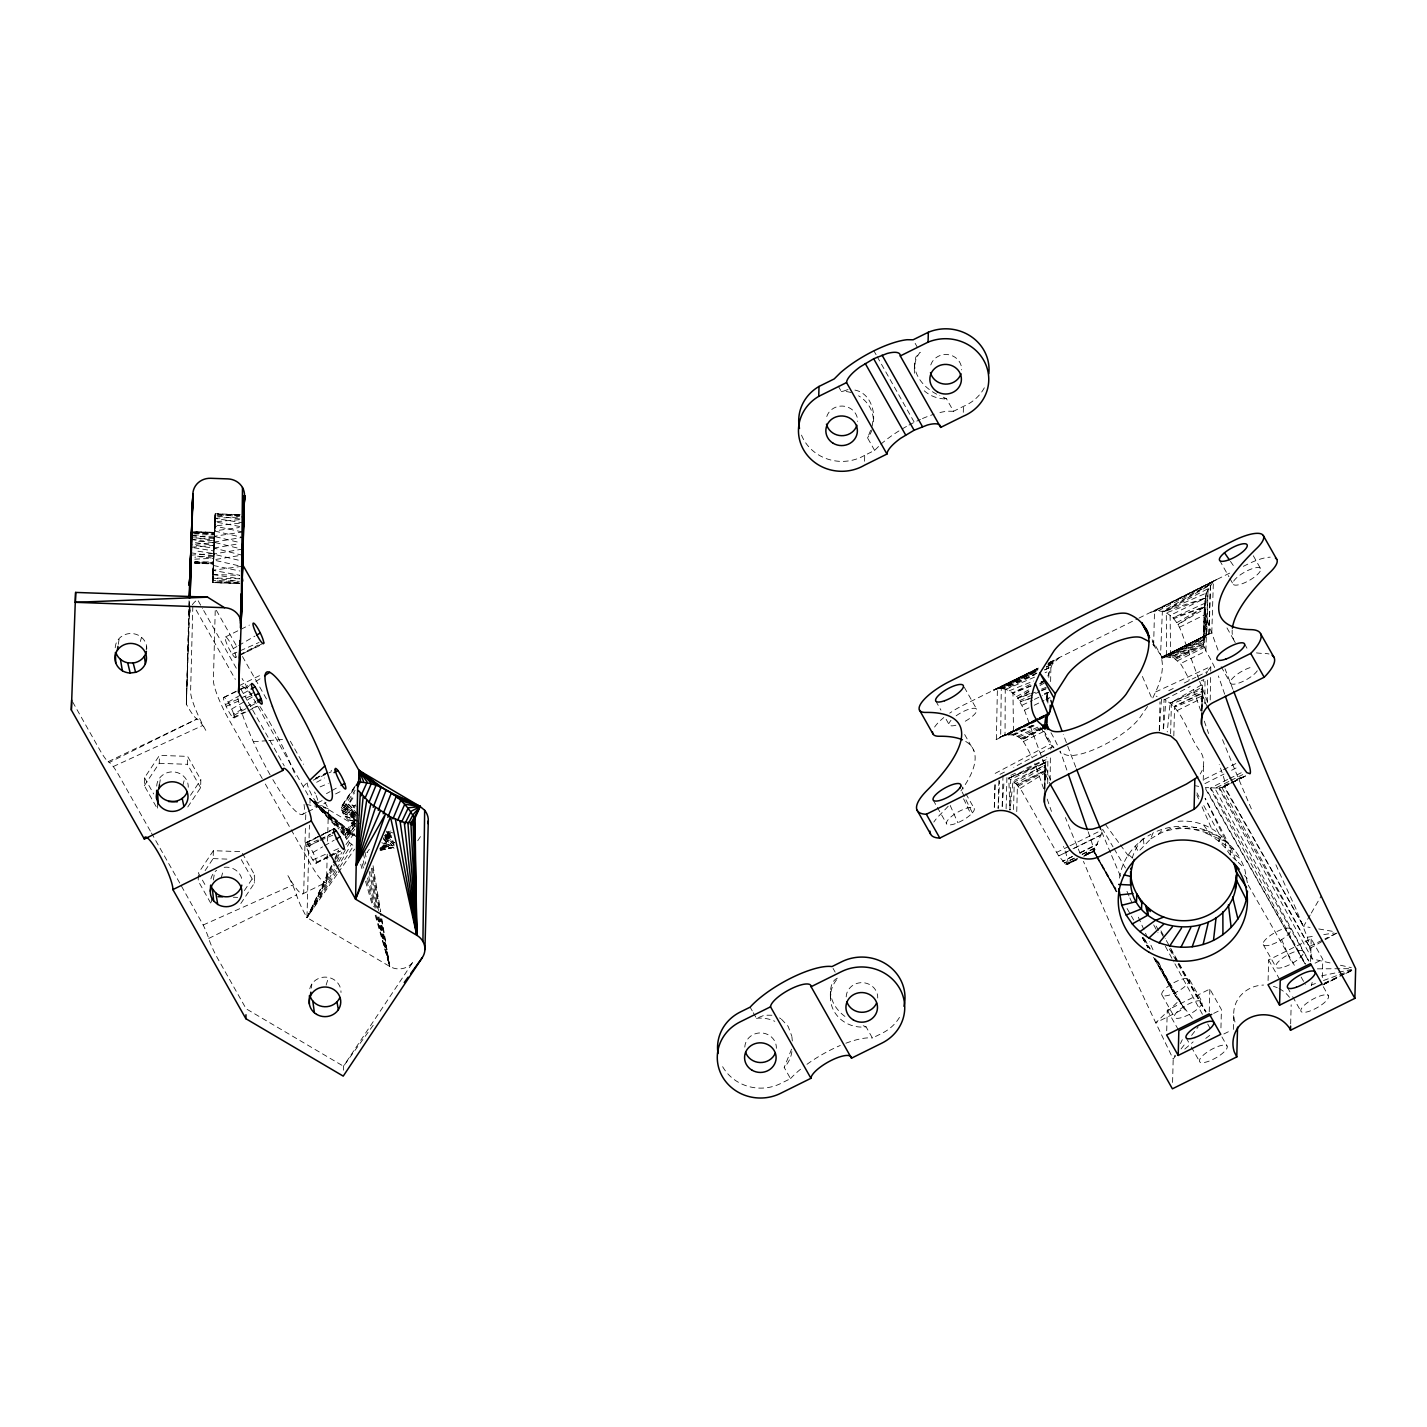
<?xml version="1.0" encoding="UTF-8"?>
<svg xmlns="http://www.w3.org/2000/svg" width="1427" height="1427" viewBox="0 0 1427 1427"><rect width="100%" height="100%" fill="white"/><g stroke="black" fill="none" stroke-linecap="round" stroke-linejoin="round"><path stroke-width="0.75" stroke-dasharray="5 3.75" d="M1038.142 719.779L1005.036 735.494L1005.25 689.223L1034.825 674.793M1047.721 783.673L1047.864 758.558M1204.852 703.689L1205.012 678.574M1050.147 780.426L1050.379 755.989M1150.84 612.201L1157.475 610.595L1163.647 611.701L1206.136 593.15L1204.424 606.867L1207.242 620.531A717.513 121.616 63.6 0 0 1218.141 650.462M1214.68 667.515A28.701 4.87 63.6 0 0 1206.1 651.497L1203.407 643.791L1204.459 602.176M1207.26 702.53L1207.51 678.093M1037.429 718.851L1000.666 737.045L1001.272 688.563L1036.555 671.707M1207.474 706.543C1202.016 698.677 1200.678 688.474 1203.906 679.448L1198.038 682.463M1044.725 792.627L1045.099 765.71L1046.812 757.345M1201.855 714.749L1202.23 687.814M242.554 549.092L213.658 554.033L213.836 550.858L213.265 565.288L214.086 542.082L242.982 537.319M1044.796 788.435L1045.17 765.122L1013.027 781.068L1010.102 809.84M1201.926 710.539L1202.301 687.225L1170.14 703.172L1167.215 731.944M1045.099 765.71L1046.134 775.664L1050.361 784.44M1050.629 681.589L1050.896 666.587L1046.883 668.425M1210.221 699.997L1210.667 673.437M1210.702 671.225L1210.774 666.784M190.13 609.9A17.213 16.161 1.5 0 0 189.755 612.7L189.88 606.047L186.331 704.225L187.579 706.419A22.957 3.889 63.6 0 0 197.015 718.976A22.957 3.889 63.6 0 1 202.759 725.469L204.578 728.323M238.095 565.609L213.675 560.062L214.318 542.331L238.719 548.343M243.196 531.896L214.3 536.284L214.228 540.244L195.374 541.6M996.367 739.436L997.402 688.831L1038.321 669.37M1236.656 860.891L1230.288 855.023L1230.449 847.37L1205.244 798.264M189.755 612.7L189.898 606.065M239.361 583.518L212.748 582.591L213.515 560.222L212.748 582.591L239.237 583.536M191.361 537.176L214.389 536.053L215.227 513.756L239.504 514.63M830.407 998.204C830.122 991.141 830.193 980.599 838.327 977.745A31.572 29.628 1.5 0 0 834.082 1011.279A31.572 29.628 1.5 0 0 866.1 1026.851L872.414 1038.035L882.154 1033.202A43.06 40.402 1.5 0 0 900.812 1014.972M1247.359 882.76L1244.594 868.222L1240.206 858.483L1225.24 847.709L1218.943 841.341L1219.122 833.903L1203.264 804.596M157.701 803.116L157.541 809.055L144.323 785.671L144.537 777.751L159.467 755.382L187.615 756.381L200.832 779.784L200.636 787.704L185.706 810.072M144.323 785.671L159.253 763.302L159.467 755.382M189.381 601.784L186.331 704.225L189.042 600.749M200.636 787.704L187.401 764.319L187.615 756.381M192.823 606.439L190.594 691.506A33.071 5.601 63.6 0 0 205.809 730.374M198.371 875.036L198.21 880.976L211.428 904.361L211.588 898.421M213.675 560.062L213.854 553.622L195.16 550.786M195.285 544.222L214.139 542.724L214.3 536.284M215.227 610.578L213.408 680.197A33.071 5.601 63.6 0 0 228.623 719.065L263.656 781.033M205.096 870.648L213.14 858.608L213.354 850.688L241.502 851.705L254.72 875.09L254.505 883.01L239.575 905.378M305.396 828.409L303.737 891.661A33.071 5.601 63.6 0 1 287.915 875.625M305.628 819.687L305.86 810.946M343.372 1070.179L343.479 1066.219L413.455 961.37A17.213 16.161 1.5 0 1 389.732 966.436L306.983 917.632L309.409 825.163M309.98 803.151L310.087 798.745L242.091 678.467M327.229 854.238L326.551 880.352A33.071 5.601 63.6 0 1 310.729 864.316L264.744 782.977M327.568 841.181L328.424 808.538L324.072 800.85M851.098 392.568A31.572 29.628 1.5 0 0 842.965 391.266L848.048 389.553M864.566 461.242L864.726 455.302L874.608 450.397L879.282 445.777M874.608 450.397L867.545 437.893L870.809 429.812M854.951 390.088C869.186 392.853 875.072 408.943 873.413 422.017A31.572 29.628 1.5 0 0 858.59 395.814M914.332 368.166L915.777 357.125L920.201 352.291L919.113 353.521A31.572 29.628 1.5 0 0 915.117 375.872M984.327 387.805A43.149 40.509 1.5 0 1 963.439 406.374L953.539 411.279L946.476 398.775L939.84 395.6M963.279 412.314L963.439 406.374M994.298 807.254L994.904 783.976M998.864 780.551L998.133 808.503L999.649 780.765M1003.003 775.343L1002.129 808.271L1004.144 780.23M1006.106 808.824L1006.927 777.126M1009.924 809.876L1010.726 779.374L1045.456 762.678L1008.835 778.179L1009.817 809.93M1013.545 809.555L1014.258 782.085L1045.17 765.122M1016.755 811.624L1017.415 785.153L1045.188 770.455L1016.809 784.511M1046.847 700.621L1047.043 692.166L1046.812 700.96M1047.097 701.816L1047.329 693.237L1047.026 701.674M1153.622 645.2L1154.514 610.952L1216.268 579.772M1159.259 730.374L1159.99 701.834M1163.273 728.822L1164.057 699.212C1184.107 709.95 1187.799 735.957 1200.999 752.457A22.957 21.548 1.5 0 1 1200.196 774.005M1170.622 733.763L1171.371 704.189L1202.176 691.453M1173.815 735.94L1174.528 707.257L1202.747 695.787M1166.715 1030.829L1167.268 1010.191L1209.846 989.072L1221.423 1009.567L1220.888 1030.205M1172.584 1082.451L1173.19 1059.102L1175.01 1055.213M1198.912 679.323A717.513 121.616 63.6 0 1 1181.895 633.089C1178.773 624.116 1172.798 615.269 1163.647 611.701L1208.027 588.709L1206.814 635.247L1161.542 657.258L1161.703 659.292A287.005 86.334 -29.5 0 1 1155.585 691.988L1152.213 699.212L1142.064 675.631M1203.229 780.319L1203.674 763.338M1209.168 633.659L1210.435 584.856L1163.647 611.701L1204.941 598.127L1203.585 640.866L1170.657 657.205L1170.104 615.412L1204.887 598.377L1166.305 612.897L1166.519 656.884L1161.97 657.597L1209.168 633.659L1161.417 657.669L1209.614 633.41L1205.547 636.478L1203.425 641.722M1209.24 1011.779L1209.846 989.072M1233.338 1029.438L1233.731 1014.561M1268.086 980.563L1268.639 959.925L1311.199 938.823L1322.793 959.319L1322.258 979.957M1290.668 1023.908L1291.167 1004.804M1310.61 961.53L1311.199 938.823M190.719 555.192L213.747 553.515L213.479 565.502L239.932 571.014M191.289 539.424L214.318 537.997L214.514 530.862L239.254 527.544M1044.51 787.936L1045.081 766.798L1015.846 783.494L1008.407 777.893M1044.778 789.024L1045.581 762.089L1008.835 778.179L1046.098 759.699M1201.623 710.057L1202.212 688.902L1170.14 703.172L1202.693 684.193M1201.98 708.916L1202.408 693.451L1173.939 706.615L1202.301 692.559M186.331 704.225L189.381 600.606M238.202 582.894L212.748 582.055L213.854 553.622L212.784 580.486L238.487 581.324M190.897 552.802L213.747 556.12L213.283 570.39L239.772 575.277M1211.791 632.66L1213.378 581.77L1155.121 610.81L1216.714 579.54L1153.141 611.273M212.784 582.091L213.586 558.278L194.964 555.852M214.318 537.997L215.192 514.255L243.91 514.79M195.445 542.652L214.139 545.489L214.888 526.153L243.393 532.11M1206.939 619.657L1205.851 651.069L1180.486 663.644M1208.758 633.891L1161.542 657.258L1208.758 633.891L1210.435 584.856M213.658 554.033L214.139 542.724M212.748 582.591L213.533 561.863L212.873 580.557L239.272 582.929M193.537 535.161L214.46 534.483L215.227 513.756L243.91 515.343M1047.882 703.119L1048.185 694.574M1048.791 677.468L1049.023 671.047L1045.099 672.706M242.572 555.317L213.872 548.057L215.227 513.756M1206.297 635.693L1208.027 588.709M213.747 556.12L212.855 577.917L242.554 578.916M994.334 807.272L995.225 784.029M214.888 526.153L214.228 542.831L193.448 539.816M213.747 553.515L213.461 559.83L242.34 555.067M193.608 533.627L214.514 533.341L214.567 532.396L193.697 531.647M194.643 563.273L213.426 563.95L213.479 563.023L194.75 561.4M214.139 545.489L214.318 542.331M1159.348 730.428L1161.56 698.035M1163.54 728.68L1165.948 700.3M146.178 649.998L146.624 646.306M311.336 988.09L311.853 984.024M1119.482 878.14C1121.872 859.5 1134.519 842.982 1150.983 834.296M1047.846 676.041L1052.234 664.215L1059.601 657.437M872.147 426.209L873.538 417.255M118.298 644.344L119.262 638.368M159.467 784.707L160.752 776.734M213.354 880.013L214.639 872.04A15.786 14.823 1.5 0 1 216.636 870.292M235.794 657.33L235.883 656.795A11.487 1.944 63.6 0 0 228.177 639.439A11.487 1.944 63.6 0 0 227.196 644.754A11.487 1.944 63.6 0 0 235.794 657.33L241.377 654.458M791.557 1049.148L784.208 1067.45L790.54 1078.634L780.801 1083.468A43.06 40.402 1.5 0 1 721.277 1064.078M182.781 785.617L184.921 777.608M355.644 826.75C350.15 821.131 340.429 814.942 341.82 806.041L355.305 785.849M354.931 819.99C344.246 831.798 340.91 837.346 353.646 845.729L338.092 869.685M221.221 877.801L223.575 869.418M1311.235 985.772L1312.18 982.4M140.328 641.508L141.541 637.334M326.123 985.112L328.513 977.441M1015.846 783.494L1021.786 791.057L1058.673 855.95L1065.719 864.173L1067.895 863.121A28.701 4.87 63.6 0 0 1065.648 852.579L1063.525 846.407M1101.698 833.011L1093.992 851.116L1080.185 857.93M1135.196 846.05L1138.389 851.705L1150.715 838.88L1152.873 833.154C1182.894 817.885 1223.545 828.748 1240.206 858.483M1206.19 593.026L1212.861 582.18M289.146 877.908L292.642 885.079A22.957 3.889 63.6 0 1 296.513 894.943A22.957 3.889 63.6 0 0 305.735 915.421L306.983 917.632L333.972 860.231M334.899 858.251L338.627 850.331M1180.468 1043.565L1182.287 1039.694M337.075 874.341L306.983 917.632L334.096 861.712M335.077 859.714L338.948 851.723M1234.07 849.618L1218.943 841.341L1221.53 836.061M336.897 871.54L306.983 917.632L335.773 860.766M336.772 858.804L340.732 850.956M335.541 870.47L306.983 917.632L335.702 863.817M336.718 861.89L341.856 852.294M345.958 844.606L354.913 832.458M355.43 815.941L341.82 806.041L348.349 804.239L354.467 792.823M355.109 824.788L349.865 834.046L345.191 834.581L310.087 798.745L355.234 825.359M306.983 917.632L334.328 869.4M338.698 861.694L346.351 848.191M347.457 846.265L349.633 842.394M867.545 437.893L868.651 435.966M1206.136 673.99L1207.581 671.439L1197.877 676.237M1310.182 914.957L1303.582 926.319L1310.075 927.443M1311.288 913.066L1321.188 896.013M354.681 822.808L348.188 833.76L310.087 798.745L334.917 825.466M336.683 868.597L351.541 844.07M354.645 821.167L346.832 833.743L310.087 798.745L355.038 835.063M1050.45 749.318L1052.288 746.482L1050.486 744.091A287.005 86.334 -29.5 0 1 1045.509 733.193M190.504 795.267L200.832 779.784M213.354 850.688L198.424 873.056L206.558 887.451M244.374 890.573L254.72 875.09M417.701 840.771L421.126 835.651M355.198 786.099L341.82 806.041L355.644 815.209M354.895 818.955L342.979 812.944L354.752 795.338M355.537 817.082L341.321 807.843L357.303 784.065M354.306 817.439L341.713 810.161L355.109 790.237M345.191 834.581L354.752 820.65M1147.576 706.436L1139.638 717.959A45.914 13.806 -29.5 0 1 1102.304 745.768A45.914 13.806 -29.5 0 1 1065.487 754.722L1059.833 751.833M338.324 872.539L354.627 849.101M1208.17 670.387L1210.578 667.033M354.841 821.667L344.959 835.401L340.411 830.621M373.214 1025.264L343.479 1066.219L246.14 1008.8L217.956 958.944A22.957 3.889 63.6 0 1 208.717 938.467A22.957 3.889 63.6 0 0 203.169 924.999L180.926 885.15M369.361 849.297L366.846 852.543L369.878 852.864M1175.812 1055.712L1173.19 1059.102L1155.727 1022.767A717.513 121.616 63.6 0 1 1083.45 861.373M1181.074 1048.934L1186.319 1042.174M1191.581 1035.396L1198.145 1026.923M345.726 837.738L354.913 825.983M346.69 839.183L354.788 829.194M1052.448 746.642L1013.741 767.351M381.758 842.751L389.054 845.248L393.103 840.503M384.862 843.981L390.82 837.346M1150.715 838.88L1158.492 834.171L1163.237 829.051M358.284 821.72L345.084 816.101L355.626 804.792M384.791 837.292L390.909 830.853M972.393 812.873A15.786 4.745 -29.5 0 0 961.352 810.286A15.786 4.745 -29.5 0 0 947.546 824.628A15.786 4.745 -29.5 0 0 970.984 814.335L972.393 812.873L959.979 787.668M1305.206 964.117L1205.351 787.561L1219.496 788.15L1223.777 786.794L1225.062 784.672A28.701 4.87 63.6 0 0 1222.778 774.683L1219.229 764.39M355.573 824.021L351.506 823.094L354.485 820.15M303.327 786.366L306.395 783.459M1184.838 1049.059L1193.15 1041.888M245.39 688.528L248.869 686.209M255.843 681.571L262.818 676.933M1205.779 1038.374L1212.236 1033.523M1028.938 691.15L1017.861 698.16C1012.528 691.078 1002.307 685.763 993.709 690.097L1038.357 668.086M1040.015 684.139L1045.545 680.625M1020.091 788.418L1045.42 772.685M753.295 1012.742L756.453 1018.343L764.426 1015.203L772.382 1015.239M312.977 852.436L322.609 846.871M324.535 845.747L334.168 840.182M233.279 648.589L236.882 646.502M238.684 645.468L254.916 636.103M231.709 708.987L246.122 700.657M247.923 699.622L255.13 695.448M1043.244 727.609L1022.071 739.846C1015.649 732.533 1004.055 733.977 996.759 739.186M1176.74 622.725L1204.424 606.867L1172.833 617.855L1204.459 603.443L1203.425 642.418L1170.657 657.205M1028.921 691.863L1017.861 698.16L1024.782 710.985A717.513 121.616 63.6 0 0 1050.433 779.748M1039.962 685.549L1045.492 682.391M1158.492 834.171L1174.207 826.715M1219.71 788.096L1310.2 948.224L1323.275 940.803M1325.13 939.733L1338.187 932.313L1324.934 938.877M228.088 702.102L241.573 694.467M243.5 693.379L251.188 689.027M233.636 713.928A11.487 1.944 63.6 0 0 225.537 698.481A11.487 1.944 63.6 0 0 225.377 704.563L226.126 706.311A11.487 1.944 63.6 0 0 232.298 716.818A11.487 1.944 63.6 0 0 234.01 715.248L233.636 713.928L244.57 707.792M246.407 706.757L255.522 701.656M326.444 793.662L330.101 791.628M331.92 790.594L339.216 786.509M316.651 782.299L324.375 778M309.284 845.926L318.935 840.557M320.861 839.468L330.511 834.099M1016.488 696.644L1030.009 689.116M1039.659 683.747L1045.456 680.536M234.01 715.248L248.673 707.168M250.51 706.169L257.841 702.12M1018.325 786.134L1045.277 771.347M1021.411 739.222L1043.422 727.36M1043.547 728.394L1022.071 739.846L1023.641 741.951A28.701 4.87 63.6 0 1 1032.22 757.969M995.172 773.398L1050.486 744.091M239.593 654.832L258.144 645.075M316.419 862.425L327.55 856.575M329.405 855.594L338.663 850.706M306.966 843.054A11.487 1.944 63.6 0 1 315.028 857.11A11.487 1.944 63.6 0 1 314.172 861.765A11.487 1.944 63.6 0 1 306.306 846.621L305.931 845.301A11.487 1.944 63.6 0 1 306.413 842.661L316.723 837.988M318.685 836.971L330.386 830.871M1161.578 658.739L1212.022 632.589M1164.789 699.587L1190.207 686.494M243.25 653.495L261.89 643.934M999.988 774.362L1005.874 771.347M306.413 842.661L333.882 828.766M1158.403 610.667L1211.059 584.035L1162.363 611.345L1160.579 654.708L1162.167 657.544L1161.203 655.974M1067.539 864.191L1076.814 859.589M1004.037 735.761L1034.682 720.296M1036.43 719.422L1044.261 715.462M838.238 386.057L841.27 391.426L842.982 390.57M1204.905 783.619L1223.974 774.076M1231.59 770.259L1237.316 767.387M1082.237 854.149L1096.186 847.192M1005.036 735.494L1037.643 719.297M1039.569 718.334L1045.313 715.48M1204.263 779.303L1221.601 770.669M1223.528 769.706L1236.995 762.981M1070.214 850.189L1058.673 855.95L1070.179 850.296M1101.02 834.831L1072.141 849.226L1100.877 835.241M1072.355 856.485L1062.651 861.319L1072.283 856.664M1080.114 852.615L1097.595 843.91M1077.67 858.251L1065.719 864.173L1077.331 858.537M1085.251 854.434L1095.008 849.564M1076.564 859.696L1066.807 864.548L1078.259 858.876M1222.564 787.347L1230.199 783.566M1232.107 782.62L1245.45 775.985M1223.777 786.794L1245.343 776.038L1223.956 786.598L1303.582 926.319L1224.348 786.188L1230.27 783.316M225.466 636.941L249.368 625.097M239.504 655.599L259.411 645.717M239.344 685.638L261.248 674.775M223.896 697.339L247.781 685.495M108.131 761.715L109.237 762.5L197.015 718.976L108.131 761.715A22.957 3.889 63.6 0 1 99.801 749.942L72.688 701.995M233.939 717.959L245.89 712.037M247.888 711.056L257.841 706.115M315.545 778.25L331.474 770.348M317.632 802.812L323.608 799.851M335.559 793.929L341.535 790.968M302.185 814.532L306.163 812.552M308.161 811.571L326.087 802.688M306.002 842.59L329.905 830.746M316.063 863.21L328.014 857.288M329.994 856.307L339.947 851.366M208.717 938.467L296.513 894.943M302.702 893.908L325.517 882.6M1037.643 668.318L963.296 705.17A34.444 10.364 -29.5 0 0 949.704 713.143M1049.612 662.378L1136.944 619.086M1138.924 618.105L1231.929 571.995M1243.327 566.341L1247.127 564.468A34.444 10.364 -29.5 0 1 1270.208 557.172M1179.433 627.274L1205.458 614.377L1204.227 647.501L1177.774 660.612M1024.479 710.129L1032.274 706.258M1034.218 705.295L1043.975 700.461M1045.92 699.498L1049.808 697.553L1050.129 698.427M1000.666 737.045L1038.018 718.53M1039.998 717.549L1047.864 713.661M1165.146 657.044L1205.03 637.263L1206.136 593.15L1204.531 638.047L1166.519 656.884L1174.207 658.275L1180.753 664.054A28.701 4.87 63.6 0 1 1189.333 680.073M1031.186 685.977L1012.974 693.326L1013.527 735.119L1034.86 724.541M1203.443 644.059L1174.475 658.418L1203.657 645.361L1204.62 608.919L1177.953 624.509L1204.424 606.867L1173.6 618.747M1020.662 738.49L1043.315 727.271M1023.355 741.558L1048.756 728.965M1168.749 690.686L1174.582 687.796M1184.285 682.98L1195.933 677.201M1177.186 710.539L1203.246 697.625M1227.63 779.499L1210.167 788.15L1305.473 964.028M1229.575 778.553L1241.222 772.774M1245.361 776.02L1221.94 787.615L1310.2 948.224M1116.467 891.607L1093.546 851.277L1084.252 855.897L1093.92 851.152L1117.02 891.5M1309.79 946.386L1323.043 939.822M1213.681 1013.402L1221.423 1009.567M1315.052 963.154L1322.793 959.319M1223.867 1033.969L1231.697 1030.098M1322.686 984.987L1338.187 977.299M1351.779 970.556L1339.775 976.229M1048.06 663.287L1057.764 658.507M1000.006 737.313L1037.286 718.905M1056.462 852.49L1068.056 846.764M1070 845.801L1102.857 829.586L1113.006 846.853M1228.843 781.479L1214.894 788.364L1308.88 961.102M1230.841 780.498L1242.792 774.593M1228.629 783.369L1218.854 788.203L1312.216 958.926L1331.766 963.296M1236.46 779.499L1244.273 775.646M1223.956 786.598L1231.394 782.924M1233.249 782.014L1246.27 775.574M1324.22 984.095L1337.973 977.334L1324.363 983.988M1345.822 973.464L1351.726 970.574M1008.033 734.905L1037.714 720.403M1039.694 719.422L1047.596 715.569M1169.016 656.955L1203.746 639.992M993.709 690.097L1038.66 668.228L993.709 690.097L1037.786 668.746M1048.435 663.466L1056.248 659.666M1044.689 669.994L1050.593 667.105L1044.635 669.798M315.652 863.139L340.161 851.223M1049.808 662.931L1055.819 660.005M1048.239 663.609L1056.034 659.827M1035.681 671.332L1000.398 688.492L1036.287 671.689M1049.398 664.661L1053.322 662.752M1232.25 782.353L1246.056 775.646M1085.073 854.773L1094.759 850.064M1079.989 852.936L1097.327 844.57M1082.094 854.488L1095.918 847.799M1022.321 705.152L1032.345 700.354M1034.361 699.391L1042.37 695.555M1044.386 694.592L1048.381 692.666L1044.386 693.95M1323.899 983.827L1337.795 977.192M223.629 697.571L239.504 689.99M241.484 689.045L251.402 684.3M315.26 778.643L331.135 771.062M997.634 688.777L1037.839 669.62L995.636 689.295M1047.882 664.839L1053.911 661.967L1048.078 664.75M997.901 688.724L1037.911 669.602M1046.348 667.033L1052.234 664.215L1046.241 667.015M1030.151 684.461L1012.474 692.898L1030.954 685.781M1040.105 718.851L1047.882 715.141M232.976 717.496L244.356 712.127M251.937 708.541L259.518 704.956M996.064 739.668L1034.093 721.67M1036.091 720.724L1044.1 716.943M313.209 780.194L331.171 771.846M1011.886 734.834L1034.95 724.131M1324.417 983.167L1338.08 976.817M1340.042 975.907L1351.744 970.449M1036.894 673.027L1002.913 688.67L1036.68 673.401M1166.519 656.884L1203.871 639.671M1175.794 659.167L1203.817 646.27M1155.585 691.988L1211.148 666.338M113.25 766.567L202.759 725.469M1010.851 775.325L1016.755 772.631M1026.566 768.136L1044.261 760.056M1172.584 657.704L1203.407 643.791M1013.527 735.119L1036.662 724.666M203.169 924.999L292.642 885.079M1017.362 736.296L1044.6 724.131M1019.627 700.621L1039.605 691.72M1041.603 690.829L1047.596 688.153L1041.639 690.151M305.931 845.301L318.043 839.95M320.058 839.058L330.154 834.599M232.244 654.244L259.054 642.471M312.781 859.892L326.194 854.006M333.847 850.635L341.517 847.281M306.306 846.621L318.489 841.359M320.504 840.485L332.687 835.205M1018.682 737.063L1042.869 726.611M1005.767 689.33L1035.253 676.862M225.377 704.563L254.006 692.505M226.126 706.311L238.434 701.156M246.639 697.732L254.844 694.289M320.094 786.883L328.299 783.441M1009.192 690.793L1033.665 681.018M1029.723 693.629L1017.861 698.16L1039.659 690.829M1041.567 689.08L1047.489 686.815M1311.449 984.987L1315.462 983.506M1323.507 980.527L1337.563 975.337M1339.578 974.587L1351.637 970.128M1032.345 697.625L1020.359 701.656L1032.381 697.803M1044.332 693.611L1048.31 692.273M1167.001 830.817L1185.445 826.197M380.866 850.296L392.835 847.549A17.213 16.161 1.5 0 0 395.511 848.833M1321.438 975.89L1351.369 969.539M380.046 850.224L392.835 847.549L383.435 842.001M380.171 849.743L392.835 847.549L380.724 844.124M213.872 548.057L238.648 543.812M1307.346 937.236L1315.569 935.916M1323.792 934.614L1334.084 932.973M241.948 566.323L213.105 570.211L213.658 556.013L194.821 557.19M380.064 849.101L392.835 847.549L382.168 844.802M239.433 523.227L214.692 525.957L214.228 540.244L193.537 537.533M841.27 391.426L842.965 391.266M239.254 519.713L214.871 521.729L214.318 540.334L215.192 515.878L243.803 519.464M214.032 545.382L190.986 547.29L213.943 550.983L213.889 554.282L238.291 560.133M1176.026 828.891L1196.611 827.517M253.364 741.737L266.617 740.72M268.829 740.542L286.506 739.168M379.725 848.334L392.835 847.549L382.204 845.159M215.013 518.304L243.803 516.824M194.75 559.188L213.586 558.278M239.451 515.379L215.12 515.789L214.104 548.307L191.2 544.668M194.678 562.095L213.479 561.81M1317.353 968.844L1351.387 968.665M214.549 532.628L191.557 532.503L214.514 534.554L215.227 514.309L239.468 516.503M213.444 562.987L194.643 562.898L213.426 563.95M380.385 847.477L392.835 847.549L382.204 845.622M953.539 411.279L947.492 411.19A53.388 16.054 -29.5 0 0 937.807 413.099M214.567 532.396L191.593 531.807L214.549 533.377M212.962 574.457L239.558 575.384M159.253 763.302L187.401 764.319M213.14 858.608L228.302 859.161M233.297 897.226L237.631 897.387M194.696 562.47L213.444 563.719M381.865 846.782L392.835 847.549L382.097 846.157M1185.266 828.463L1207.385 830.639M351.506 823.094L355.626 823.522M191.521 535.303L214.407 538.086L214.228 542.831L214.532 536.516L238.933 542.385M212.98 578.042L239.344 581.324M213.122 574.617L239.468 578.738M243.696 522.924L215.12 518.429L215.013 521.89L243.553 527.187M1318.726 928.941L1333.87 931.563M357.481 813.889L348.349 804.239L356.197 806.166M383.328 839.005L389.054 845.248L395.654 845.926L384.63 835.794M306.02 804.418L328.424 808.538M1195.398 785.742L1198.698 786.384M1340.452 965.241L1351.298 967.667M214.71 531.076L243.214 537.551M1194.453 829.551L1217.409 835.473M354.057 821.024L347.956 819.508L359.836 823.504M1156.155 696.18L1157.101 696.465M345.816 834.028L310.087 798.745L356.161 836.561L349.865 834.046L310.087 798.745L338.895 829.033M944.799 398.204L946.476 398.775M345.084 816.101L358.855 820.953M388.09 831.263L393.995 833.35M1226.399 841.859L1203.3 832.119M863.228 1025.728L866.1 1026.851M342.979 812.944L354.164 817.867M386.878 832.262L390.606 833.903M1178.06 821.328A53.102 49.838 1.5 0 1 1203.496 824.77C1218.908 830.621 1231.84 843.714 1235.425 860.053M386.164 831.174L390.124 833.19M341.713 810.161L355.359 817.225M387.627 833.903L391.533 835.937M386.753 832.69L390.338 834.777M341.321 807.843L355.377 816.137M387.43 835.027L392.693 838.148M936.736 394.191C925.124 388.233 914.618 377.138 914.457 363.403M779.588 1017.95L780.747 1018.664M387.288 834.206L392.621 837.667M385.415 834.938L392.318 839.504M1218.943 841.341L1211.541 836.097L1203.496 824.77M781.443 1019.181L788.132 1026.37L791.789 1036.091M385.611 834.206L392.425 839.147M354.699 813.354L343.193 804.81L357.374 816.351M384.701 835.562L394.565 842.875L385.254 835.063M844.945 1016.434C837.06 1010.637 830.71 1001.647 830.55 991.569M358.998 815.513L345.388 804.204L357.999 815.78M385.451 837.453L393.959 844.516M353.914 835.473L310.087 798.745L351.791 834.634M1128.418 854.47L1132.735 858.198M1238.244 862.354L1244.594 868.222M348.349 804.239L354.36 809.876M385.183 838.844L392.693 845.908L385.094 837.845M1052.288 746.482L1053.947 747.926L1044.082 731.355M1152.838 644.38L1160.49 654.529L1152.142 639.778M1192.312 1018.325L1175.384 995.975L1164.057 973.91A717.513 121.616 63.6 0 1 1157.582 959.836M340.768 831.763L345.156 836.472M354.859 808.003L351.987 804.882L354.378 807.932M1244.487 875.429L1247.127 878.533M383.078 837.649L389.054 845.248M1105.336 824.289L1119.125 843.196M1120.373 844.909L1130.416 858.662M1230.449 561.364L1234.016 566.519M1230.288 855.023L1225.24 847.709L1225.418 840.146L1205.03 798.407M1114.13 848.78L1125.421 867.973M1156.12 926.034L1159.42 931.777M1169.337 948.973L1205.69 1012.046M1248.25 885.115L1295.591 967.452M1301.103 977.031L1305.509 984.684M1096.311 854.791L1094.117 850.956L1084.359 855.808L1093.439 851.098L1116.449 891.804M1097.417 856.699L1116.092 889.324M1127.062 908.5L1133.662 920.023M1144.632 939.198L1150.126 948.794M1156.726 960.3L1185.266 1010.191M1143.437 937.61L1150.037 949.133M1155.531 958.73L1184.142 1008.693L1155.727 1022.767L1178.666 1001.023L1154.657 958.783M1205.797 789.399L1304.135 962.333M1142.652 937.664L1148.111 947.278M1253.316 555.763L1260.576 568.606A15.786 4.745 -29.5 0 1 1241.918 583.839A15.786 4.745 -29.5 0 1 1237.976 576.615A15.786 4.745 -29.5 0 1 1260.576 568.606M1219.603 560.276L1228.932 576.776M1229.967 578.613L1233.071 584.107M1244.505 643.845L1248.643 651.176M1226.97 627.898L1234.23 640.723M1221.155 666.677L1230.466 683.176M1152.303 641.508L1155.495 647.162M1210.97 788.221L1308.755 961.174M1323.293 986.681L1328.466 995.85A15.786 4.745 -29.5 0 1 1309.808 1011.083A15.786 4.745 -29.5 0 1 1305.866 1003.877A15.786 4.745 -29.5 0 1 1328.466 995.85M1263.252 944.638L1275.916 967.042M1287.493 987.52L1291.631 994.851M1292.666 996.688L1300.96 1011.351M1268.639 959.925L1279.163 978.565M915.153 343.354L918.167 348.723M873.895 350.828L876.071 354.699M877.159 356.625L914.297 422.321M1189.387 979.386A15.786 4.745 -29.5 0 1 1170.729 994.619A15.786 4.745 -29.5 0 1 1166.787 987.413A15.786 4.745 -29.5 0 1 1189.387 979.386L1202.051 1001.79A15.786 4.745 -29.5 0 1 1183.393 1017.023A15.786 4.745 -29.5 0 1 1179.433 1009.799A15.786 4.745 -29.5 0 1 1202.051 1001.79M1221.922 1036.947L1227.095 1046.098A15.786 4.745 -29.5 0 1 1208.437 1061.349A15.786 4.745 -29.5 0 1 1204.495 1054.125A15.786 4.745 -29.5 0 1 1227.095 1046.098M1160.972 932.509L1164.254 938.306M1170.818 949.918L1177.364 961.513M1178.47 963.439L1205.797 1011.779M1040.675 727.235L1047.917 740.078M1088.159 831.78L1090.995 840.004A28.701 4.87 63.6 0 1 1093.278 850.01L1095.615 854.934M1096.578 856.61L1117.127 892.981M1142.224 937.396L1147.7 947.082M1154.978 959.979L1172.655 991.23M1142.599 938.021L1148.093 947.742M1153.533 957.339L1175.384 995.975M1161.881 994.887L1174.546 1017.29M1186.122 1037.786L1190.279 1045.117M1191.313 1046.954L1199.59 1061.617M1167.268 1010.191L1178.845 1030.669M964.313 687.315L976.746 709.308M964.67 734.53L973.999 751.03M935.773 700.996L940.946 710.147M946.137 719.315L949.24 724.809M960.674 784.547L964.83 791.878M965.865 793.715L974.142 808.378M933.169 800.048L936.29 805.559M937.325 807.379L946.654 823.878M833.065 968.416L835.17 972.144M750.12 1007.159L752.225 1010.887M216.369 610.328L237.043 646.895M242.483 656.509L267.509 700.782M290.341 741.184L303.398 764.283M198.228 600.856L202.616 608.615M203.704 610.56L237.703 670.69M196.141 610.043L235.312 679.323M240.753 688.938L247.281 700.479M248.369 702.405L284.258 765.924M241.288 859.625L254.505 883.01M144.537 777.751L153.688 793.947M150.334 831.067L118.673 775.039A22.957 3.889 63.6 0 0 109.237 762.5M151.44 832.993L179.838 883.224M1160.954 930.85L1165.253 938.574M1166.323 940.5L1169.551 946.279M1170.622 948.206L1178.131 961.709M1179.201 963.635L1206.029 1011.85M1153.712 924.91L1157.957 932.687M1165.36 946.297L1173.832 961.852M1174.903 963.796L1202.444 1014.329M1207.741 1024.051L1210.917 1029.884M1196.932 792.877L1199.055 796.783M963.564 798.781L970.984 814.335M950.186 805.434L957.838 822.701M1196.807 794.928L1198.555 798.888M1202.051 806.844L1211.63 828.677M1281.624 939.644L1291.934 963.457M1224.687 694.2L1219.728 679.805A28.701 4.87 63.6 0 0 1218.301 675.952M1200.767 710.896L1194.381 692.363A28.701 4.87 63.6 0 0 1192.954 688.51M1204.317 721.17L1208.58 733.532M1066.861 770.045L1062.598 757.701A28.701 4.87 63.6 0 0 1060.083 751.101M1043.654 788.774L1037.268 770.259A28.701 4.87 63.6 0 0 1034.736 763.677M1047.204 799.066L1051.467 811.41M360.728 864.316L361.923 868.561M365.562 881.333L372.197 904.736M375.23 915.367L389.732 966.436L381.027 913.886M362.226 863.727L363.368 868.008M366.81 880.851L373.678 906.52M375.979 915.082L389.732 966.436L380.563 914.011M363.243 860.82L364.313 865.119M367.56 878.051L375.14 908.232M377.299 916.847L389.732 966.436L380.759 918.382M363.296 853.257L365.794 863.941M368.772 876.749L376.264 908.767M378.262 917.311L389.732 966.436L380.224 919.166M364.92 851.973L366.329 858.448M369.129 871.398L377.085 908.125M378.958 916.758L389.732 966.436M370.735 871.879L378.494 910.569M371.377 868.133L379.118 909.641M372.554 868.151L380.188 911.835M373.053 865.725L380.67 911.692M791.914 1036.751L792.306 1040.979M1312.216 958.926L1307.417 937.45L1295.841 908.571A717.513 121.616 63.6 0 1 1274.846 862.443M1143.437 838.862L1143.955 844.784M1257.276 670.797A15.786 4.745 -29.5 0 1 1237.851 683.39A15.786 4.745 -29.5 0 1 1232.66 678.2A15.786 4.745 -29.5 0 1 1253.298 666.801M1256.438 652.888A186.562 56.117 -29.5 0 0 1264.643 653.477A57.401 17.267 -29.5 0 1 1268.978 653.994M1235.265 642.56A186.562 56.117 -29.5 0 1 1232.214 630.056M956.144 715.801A15.786 4.745 -29.5 0 1 976.496 708.987A15.786 4.745 -29.5 0 1 962.85 722.508M955.894 725.237A15.786 4.745 -29.5 0 1 950.988 720.332M965.704 741.451A186.562 56.117 -29.5 0 1 960.906 790.897M948.206 806.219A186.562 56.117 -29.5 0 1 940.607 814.121A57.401 17.267 -29.5 0 0 933.793 822.077M934.614 727.039A34.444 10.364 -29.5 0 1 943.782 717.567M1132.2 858.269A53.102 49.838 1.5 0 1 1144.151 837.435M1232.892 689.295A717.513 121.616 63.6 0 1 1225.044 668.817M1251.372 808.895A717.513 121.616 63.6 0 1 1222.529 739.668M1207.563 701.852A717.513 121.616 63.6 0 1 1199.697 681.375M1080.203 853.596A717.513 121.616 63.6 0 1 1065.416 817.564M1152.998 949.793A717.513 121.616 63.6 0 1 1149.359 941.766M1147.558 937.771A717.513 121.616 63.6 0 1 1144.846 931.76M1143.955 929.762A717.513 121.616 63.6 0 1 1141.279 923.768M1140.387 921.771A717.513 121.616 63.6 0 1 1137.729 915.795M1131.593 901.882A717.513 121.616 63.6 0 1 1129.863 897.922M1128.989 895.942A717.513 121.616 63.6 0 1 1125.546 888.022M1120.445 876.196A717.513 121.616 63.6 0 1 1111.258 854.648M1110.438 852.704A717.513 121.616 63.6 0 1 1101.537 831.37M1075.78 767.173A717.513 121.616 63.6 0 1 1063.293 734.441M1050.968 732.729A28.701 4.87 63.6 0 1 1057.568 745.411M1234.979 1022A30.716 28.825 1.5 0 1 1263.573 985.058M1273.473 986.36A30.716 28.825 1.5 0 1 1277.236 987.716M1279.038 988.572A30.716 28.825 1.5 0 1 1289.473 997.295M304.04 804.436A71.76 12.165 63.6 0 1 271.094 776.573M270.113 774.843A71.76 12.165 63.6 0 1 237.738 697.286M241.93 686.102A71.76 12.165 63.6 0 1 253.221 697.197M259.857 706.436A71.76 12.165 63.6 0 1 295.71 776.413M316.152 795.606A11.487 1.944 63.6 0 1 314.796 800.137A11.487 1.944 63.6 0 1 307.215 782.977M314.546 792.039A11.487 1.944 63.6 0 1 315.403 793.84M210.928 878.871A15.786 14.823 1.5 0 1 212.98 874.109M224.164 867.313A15.786 14.823 1.5 0 1 241.984 879.977M156.702 786.116A15.786 14.823 1.5 0 1 173.024 771.882A15.786 14.823 1.5 0 1 188.257 787.258M115.212 647.751A15.786 14.823 1.5 0 1 131.534 633.517A15.786 14.823 1.5 0 1 146.767 648.893M309.784 988.786A15.786 14.823 1.5 0 1 327.158 977.227A15.786 14.823 1.5 0 1 340.999 992.496M192.36 604.709A17.213 16.161 1.5 0 1 196.373 600.553M944.781 398.918A31.572 29.628 1.5 0 1 924.25 390.82M880.834 444.243A53.388 16.054 -29.5 0 1 907.269 426.013M909.017 425.05A53.388 16.054 -29.5 0 1 920.451 419.431M922.484 418.539A53.388 16.054 -29.5 0 1 934.186 414.169M930.779 364.937A15.786 14.823 1.5 0 1 948.491 354.699A15.786 14.823 1.5 0 1 961.655 369.878M864.726 455.302A43.149 40.509 1.5 0 1 800.583 432.577M872.058 429.634A31.572 29.628 1.5 0 1 868.633 436.662M826.768 416.506A15.786 14.823 1.5 0 1 844.463 406.267A15.786 14.823 1.5 0 1 857.645 421.447M790.54 1078.634A54.529 16.41 -29.5 0 1 802.17 1067.931M806.968 1064.31A54.529 16.41 -29.5 0 1 840.289 1045.456M845.872 1043.226A54.529 16.41 -29.5 0 1 872.414 1038.035M791.914 1051.538A31.572 29.628 1.5 0 1 784.208 1067.45M756.453 1018.343A31.572 29.628 1.5 0 1 774.825 1021.322M846.175 996.902A15.786 14.823 1.5 0 1 862.514 982.668A15.786 14.823 1.5 0 1 877.73 998.044M744.805 1047.15A15.786 14.823 1.5 0 1 761.144 1032.916A15.786 14.823 1.5 0 1 776.359 1048.292M1074.281 858.126L1064.328 863.085L1074.192 858.305M1047.115 714.071L1039.373 717.888L1047.115 714.071M1045.367 680.269L1039.284 682.73L1045.331 680.251M1284.764 966.775A15.786 4.745 -29.5 0 0 1303.404 951.541A15.786 4.745 -29.5 0 0 1280.804 959.55A15.786 4.745 -29.5 0 0 1284.764 966.775M1272.099 944.371A15.786 4.745 -29.5 0 0 1290.757 929.138A15.786 4.745 -29.5 0 0 1268.139 937.147A15.786 4.745 -29.5 0 0 1272.099 944.371"/><path stroke-width="1.5" d="M156.595 798.603A15.786 14.823 1.5 0 1 176.395 782.317A15.786 14.823 1.5 0 1 184.547 805.898A15.786 14.823 1.5 0 1 158.29 803.508L156.595 798.603L156.667 790.273M309.338 1003.841L309.427 995.511M422.927 941.445L424.657 810.286L420.216 806.523L358.944 770.384L241.966 563.451L242.858 539.406L241.859 567.286L242.893 539.495M71.618 700.086L71.35 709.986L144.341 839.094A30.431 5.155 63.6 0 1 158.896 853.845A30.431 5.155 63.6 0 1 172.899 889.61L245.872 1018.717L343.229 1076.119L422.321 957.588A17.213 16.161 1.5 0 0 416.845 935.309L355.573 899.171L311.354 820.953A30.431 5.155 63.6 0 0 297.351 785.207A30.431 5.155 63.6 0 0 282.814 770.437L238.594 692.238L241.127 624.473L242.483 487.517M1050.129 709.469L1050.201 705.188M190.059 597.164L192.877 493.813A17.213 16.161 1.5 0 1 210.679 478.295L227.892 478.901A17.213 16.161 1.5 0 1 244.499 495.686L243.286 536.516M241.716 593.882L241.127 624.473L243.803 519.464M241.894 585.141L242.358 561.096L241.859 578.88M190.059 597.61L191.2 544.668M241.752 594.203L241.127 624.473L243.161 539.781M241.894 587.728L242.572 555.317L241.966 571.424M190.094 597.235L192.877 493.813L189.167 596.343M242.786 549.341L241.127 624.473L243 543.366M243.874 516.913L244.499 495.686L243.268 528.472M1236.067 867.777C1247.573 953.361 1106.157 941.981 1134.18 859.429M224.521 607.706L75.363 602.319L75.631 592.419L207.575 597.164L224.521 607.706A17.213 16.161 1.5 0 1 240.289 618.908M238.933 679.502L238.594 692.238L239.986 640.473M239.04 675.256L239.932 640.723M240.45 620.959L241.145 594.613M245.872 1018.717L245.979 1014.74M358.641 781.907L358.944 770.384L386.039 790.38L420.216 806.523L413.063 822.523L404.269 822.451L390.499 816.975L355.573 899.171L357.767 782.174C380.527 781.639 405.536 799.049 414.936 819.49L416.845 935.309L390.499 816.975L370.859 803.954L358.427 790.558M424.925 949.597L428.296 820.81M818.741 396.367L846.55 382.579A30.431 9.151 -29.5 0 1 860.213 366.828L873.681 358.766L887.077 353.504A30.431 9.151 -29.5 0 1 900.276 355.947L928.067 342.159A43.149 40.509 1.5 0 1 985.04 362.868A43.149 40.509 1.5 0 1 963.171 416.274L940.678 427.422A30.431 9.151 -29.5 0 0 927.479 424.996L914.101 430.24L900.633 438.303A30.431 9.151 -29.5 0 0 886.952 454.054L864.459 465.22A43.149 40.509 1.5 0 1 805.006 452.127A43.149 40.509 1.5 0 1 818.741 396.367L819.009 386.449L834.206 378.922L840.414 372.75A53.388 16.054 -29.5 0 1 907.073 339.715L913.119 339.787L928.335 332.259A43.149 40.509 1.5 0 1 988.804 373.678M928.067 342.159L928.335 332.259M1046.544 723.257L1046.758 714.677M1178.203 1055.445L1166.608 1034.95L1209.186 1013.848L1220.781 1034.343L1178.203 1055.445L1178.845 1030.669L1211.755 1014.365M1194.078 809.27A22.957 21.548 1.5 0 0 1200.214 782.192L1176.49 740.898L1170.568 735.868L1159.188 732.586A22.957 21.548 1.5 0 0 1147.611 735.048L1056.39 780.284C1045.759 785.135 1040.8 799.209 1046.883 809.394L1068.431 847.513A22.957 21.548 1.5 0 0 1099.486 856.521L1194.078 809.27L1194.827 779.517M929.994 831.156A57.401 17.267 -29.5 0 0 939.804 838.077L990.499 812.944C1001.165 807.521 1015.614 811.374 1021.554 821.952L1172.405 1088.819L1236.781 1056.908L1237.548 1027.19M1279.573 1005.197L1267.979 984.701L1310.557 963.6L1322.133 984.077L1279.573 1005.197L1280.215 980.42L1311.181 965.08M1233.659 691.257A717.513 121.616 63.6 0 0 1321.188 896.013L1355.65 968.648L1354.865 998.365L1290.507 1030.276L1290.614 1026.031M239.486 658.293L239.968 640.687M240.432 623.224L241.181 594.185M1044.421 802.259L1044.671 793.43M1354.865 998.365L1204.013 731.498L1201.552 724.363L1201.855 713.322M189.452 598.234L190.808 555.281M240.45 627.773L241.324 593.703M1141.796 901.186L1141.564 908.803L1126.171 915.028L1121.765 905.289L1118.893 888.646M1126.171 915.028L1132.289 923.911L1147.879 915.171L1148.093 907.715L1150.233 911.568M190.522 560.989L190.808 552.695L189.523 597.538M243.375 526.991L244.499 495.686L243.268 529.774M1131.058 877.569L1130.826 885.025L1118.643 884.437M191.361 537.176L192.877 493.813L191.289 542.01M243.803 516.824L244.499 495.686L243.553 522.764M191.289 539.424L192.877 493.813M243.143 539.495L241.948 566.323L242.768 543.116M243.678 519.339L244.499 495.686M190.986 547.29L191.093 544.561L189.452 585.338L190.522 562.202M71.35 709.986L75.631 592.419M191.45 535.232L191.61 531.825M242.554 549.092L241.966 563.451L242.144 560.865M190.469 563.13L190.487 562.149L189.452 585.338L190.719 555.192M189.452 585.338L190.576 559.402M210.322 891.34L210.625 885.097M355.573 899.171L385.415 814.157L356.465 865.226L360.282 793.305M1235.336 888.789L1236.495 874.912M380.349 810.982L356.465 865.226L363.171 796.712M1132.289 923.911C1151.535 947.118 1186.693 953.771 1213.485 940.375L1216.089 917.632M310.337 996.224L310.836 992.157M1213.485 940.375C1232.125 931.064 1246.163 912.245 1247.448 891.179M375.462 807.557L356.465 865.226L366.721 800.315M117.335 650.337L117.977 646.342M158.843 788.703L159.467 784.707M1048.988 729.393L1046.704 724.167L1046.74 717.478L1049.237 713.482L1055.641 693.219L1067.574 674.525A45.914 13.806 -29.5 0 1 1104.908 646.716A45.914 13.806 -29.5 0 1 1141.743 637.762L1149.27 641.615M356.465 865.226L370.859 803.954M1203.122 944.46L1208.33 922.341M1049.719 711.324L1049.148 713.571L1045.313 715.48M1192.169 946.797L1199.804 925.713M378.244 810.358L386.039 790.38M383.185 813.729L391.105 793.555L420.216 806.523L410.316 824.342M373.178 807.272L380.973 787.579L358.944 770.384L360.603 781.407L357.535 787.115M387.841 817.296L396.01 796.997L420.216 806.523L413.277 814.389L408.3 823.522M368.915 802.634L376.032 785.207L358.944 770.384L363.564 781.443M392.942 818.902L400.612 800.583L420.216 806.523L411.172 811.25L404.626 824.217M364.902 798.531L371.395 783.369L358.944 770.384L367.203 782.103L360.781 796.123M397.58 820.471L404.751 804.239L420.216 806.523L408.3 807.825L401.665 821.934M1145.827 628.593A287.005 86.334 -29.5 0 1 1140.387 671.707L1126.171 694.128A45.914 13.806 -29.5 0 1 1088.837 721.955A45.914 13.806 -29.5 0 1 1052.002 730.892L1044.475 727.057L1038.606 722.151A287.005 86.334 -29.5 0 1 1035.324 683.372L1039.891 673.134L1054.107 650.694A45.914 13.806 -29.5 0 1 1091.441 622.885A45.914 13.806 -29.5 0 1 1128.258 613.931C1137.016 617.249 1143.955 623.902 1147.932 632.322M1180.914 947.314L1190.796 927.639M411.565 824.77L414.936 819.49M1169.748 945.994L1181.538 928.049M356.161 785.456L358.516 781.942M412.064 824.735L414.436 821.292L416.845 935.309L395.422 819.33M404.233 982.525L408.104 977.174M410.691 973.624L422.321 957.588M1130.541 868.989L1131.468 867.723M1158.992 942.872L1172.352 926.961M1197.788 776.984L1186.426 784.083L1100.271 826.804L1092.69 829.087A22.957 21.548 1.5 0 1 1069.215 817.796L1050.361 784.44M309.481 780.533L324.857 765.978M1148.949 938.038L1163.504 924.393M1139.977 931.653L1155.264 920.433L1163.701 917.044A53.102 49.838 1.5 0 0 1236.513 875.072M264.566 675.774L269.792 672.295M336.094 839.058L339.947 836.828M256.717 635.051L260.32 632.982M255.13 695.448L258.733 693.361M1043.244 727.609L1047.097 725.398L1043.315 727.271M251.188 689.027L255.041 686.851M257.342 700.639L260.98 698.588A11.487 1.944 63.6 0 0 252.74 683.979A11.487 1.944 63.6 0 0 254.006 692.505L254.844 694.289A11.487 1.944 63.6 0 0 260.856 703.672A11.487 1.944 63.6 0 0 261.516 700.104L260.98 698.588M341.035 785.492L344.674 783.441M334.025 772.631L337.878 770.491M332.437 833.029L336.308 830.889M257.841 702.12L261.516 700.104M1043.422 727.36L1047.097 725.398M1043.547 728.394L1047.454 726.307M144.341 839.094L282.814 770.437M172.899 889.61L311.354 820.953M926.337 814.246L1250.712 653.423A57.401 17.267 -29.5 0 0 1251.176 629.646A186.562 56.117 -29.5 0 1 1256.741 548.343A34.444 10.364 -29.5 0 0 1260.951 533.805A34.444 10.364 -29.5 0 0 1233.659 540.637L949.829 681.357A34.444 10.364 -29.5 0 0 922.181 701.745A34.444 10.364 -29.5 0 0 925.748 712.43A186.562 56.117 -29.5 0 1 927.14 790.29A57.401 17.267 -29.5 0 0 926.337 814.246L939.804 838.077M1272.135 655.314A57.401 17.267 -29.5 0 1 1264.179 677.254L1213.503 702.387C1205.423 706.294 1200.161 715.391 1201.552 724.363M770.526 1006.82L740.131 1021.893A43.06 40.402 1.5 0 0 722.312 1076.475A43.06 40.402 1.5 0 0 780.533 1093.367L810.946 1078.295A22.957 6.903 -29.5 0 1 831.424 1060.315A22.957 6.903 -29.5 0 1 851.491 1058.192L881.904 1043.119A43.06 40.402 1.5 0 0 899.706 988.536A43.06 40.402 1.5 0 0 841.484 971.626L811.089 986.717A22.957 6.903 -29.5 0 0 791.022 988.84A22.957 6.903 -29.5 0 0 770.526 1006.82L810.946 1078.295M1042.869 726.611L1046.901 724.88M1121.765 905.289L1136.516 901.507L1136.766 893.819L1142.064 903.541M241.573 583.589L242.804 580.718L241.787 575.456M135.601 672.331L130.178 673.027A15.786 14.823 1.5 0 1 116.461 651.836A15.786 14.823 1.5 0 1 142.575 648.482A15.786 14.823 1.5 0 1 135.601 672.331L133.175 663.002A15.786 14.823 1.5 0 0 146.428 651.443M1119.232 894.979L1132.913 893.498M1049.237 713.482L1047.115 714.071L1045.937 716.693A287.005 86.334 -29.5 0 0 1044.956 729.393M133.175 663.002L127.699 662.806A15.786 14.823 1.5 0 1 115.979 652.852M75.363 602.319L207.575 597.164A17.213 16.161 1.5 0 0 204.578 597.307M168.582 801.528L177.251 801.831M218.135 896.673L222.469 896.834M1124.155 874.912L1130.345 876.356M1163.701 917.044C1145.132 910.087 1130.844 891.697 1130.559 871.629M213.658 900.99A15.786 14.823 1.5 0 1 222.113 877.551A15.786 14.823 1.5 0 1 241.698 894.194A15.786 14.823 1.5 0 1 217.742 904.433L213.658 900.99L212.427 888.914A15.786 14.823 1.5 0 1 211.339 886.524M217.742 904.433L215.798 892.963L212.427 888.914M1239.189 869.221L1233.909 863.032L1235.978 871.487L1246.538 887.326M1055.356 693.879L1039.891 673.134L1053.75 697.607M1224.491 552.784A15.786 4.745 -29.5 0 0 1228.451 560.008A15.786 4.745 -29.5 0 0 1247.109 544.775A15.786 4.745 -29.5 0 0 1224.491 552.784L1229.253 559.652M1263.305 535.535L1276.773 559.366M1260.558 633.606L1274.043 657.437M1250.712 653.423L1264.179 677.254M1207.474 706.543L1238.921 762.036L1246.788 772.631L1249.998 773.737A28.701 4.87 63.6 0 0 1248.126 762.125L1225.401 696.269M1149.11 635.853L1141.671 622.671L1149.645 637.691M900.276 355.947L940.678 427.422M882.082 355.18L922.484 426.655M873.681 358.766L914.101 430.24M865.261 363.528L905.663 435.003M846.55 382.579L886.952 454.054M919.47 710.04L932.937 733.87M917.079 810.197L930.547 834.028M811.089 986.717L851.491 1058.192M1236.46 880.174L1246.342 899.563M1236.781 1056.908L1234.212 1051.717A30.716 28.825 1.5 0 1 1251.104 1017.237A30.716 28.825 1.5 0 1 1289.794 1028.582L1290.507 1030.276M1035.324 683.372L1047.864 713.661M1068.288 774.165L1087.445 829.729M1232.625 897.084L1237.94 919.059M127.699 662.806L130.178 673.027M1145.667 905.432L1147.879 915.171M182.192 798.389L183.94 806.54M336.968 1001.879L338.36 1009.727M120.421 659.292L122.365 670.761M400.059 821.185L416.845 935.309L413.063 822.523M312.798 1001.005L314.404 1012.795M144.377 656.206L145.358 663.823M1228.433 904.807L1231.162 927.461M404.269 822.451L416.845 935.309L410.869 823.129M407.908 823.111L416.845 935.309M158.29 803.508L157.469 791.218A15.786 14.823 1.5 0 0 171.918 801.492A15.786 14.823 1.5 0 0 187.115 792.288M115.409 652.407L115.712 662.752M1222.85 911.728L1222.939 934.649M1275.417 558.064A34.444 10.364 -29.5 0 1 1270.208 572.173A186.562 56.117 -29.5 0 0 1232.393 628.201M962.422 739.792A186.562 56.117 -29.5 0 0 939.216 736.261A34.444 10.364 -29.5 0 1 932.58 732.015M1100.681 829.319A717.513 121.616 63.6 0 1 1076.547 769.153M1061.777 730.374A717.513 121.616 63.6 0 1 1050.825 700.389M241.805 885.132A15.786 14.823 1.5 0 1 215.798 892.963M339.858 997.527A15.786 14.823 1.5 0 1 324.678 1006.731A15.786 14.823 1.5 0 1 310.212 996.456M424.657 810.286A17.213 16.161 1.5 0 1 427.939 823.611M960.977 373.696A15.786 14.823 1.5 0 1 945.334 384.113A15.786 14.823 1.5 0 1 930.493 372.59M799.495 428.475A43.149 40.509 1.5 0 1 819.009 386.449M856.949 425.264A15.786 14.823 1.5 0 1 841.306 435.681A15.786 14.823 1.5 0 1 826.483 424.158M876.588 1003.056A15.786 14.823 1.5 0 1 861.409 1012.278A15.786 14.823 1.5 0 1 846.942 1002.004M775.218 1053.322A15.786 14.823 1.5 0 1 760.038 1062.526A15.786 14.823 1.5 0 1 745.572 1052.252M718.013 1053.518A43.06 40.402 1.5 0 1 740.381 1011.975L750.12 1007.159A54.529 16.41 -29.5 0 1 832.012 966.561L841.752 961.727A43.06 40.402 1.5 0 1 888.004 965.383A43.06 40.402 1.5 0 1 903.987 1006.303M959.979 787.668L958.926 789.042A15.786 4.745 -29.5 0 1 935.202 801.064A15.786 4.745 -29.5 0 1 945.441 787.704A15.786 4.745 -29.5 0 1 959.979 787.668M334.293 828.855L333.882 828.766A11.487 1.944 63.6 0 0 334.186 832.815L334.721 834.331A11.487 1.944 63.6 0 0 342.748 848.726A11.487 1.944 63.6 0 0 342.212 841.591A11.487 1.944 63.6 0 0 334.293 828.855M335.167 769.991L335.095 769.153A11.487 1.944 63.6 0 1 342.997 779.427A11.487 1.944 63.6 0 1 343.622 787.561A11.487 1.944 63.6 0 1 335.167 769.991M263.763 642.971L263.692 642.132A11.487 1.944 63.6 0 0 255.237 624.562A11.487 1.944 63.6 0 0 255.861 632.696A11.487 1.944 63.6 0 0 263.763 642.971M1148.592 951.916A64.572 60.612 1.5 0 0 1247.359 902.952A64.572 60.612 1.5 0 0 1152.517 847.014A64.572 60.612 1.5 0 0 1148.592 951.916M944.62 700.728A15.786 4.745 -29.5 0 0 963.279 685.477A15.786 4.745 -29.5 0 0 940.678 693.504A15.786 4.745 -29.5 0 0 944.62 700.728M1225.847 659.078A15.786 4.745 -29.5 0 0 1244.505 643.845A15.786 4.745 -29.5 0 0 1221.904 651.854A15.786 4.745 -29.5 0 0 1225.847 659.078M1194.97 1037.518A15.786 4.745 -29.5 0 0 1213.628 1022.285A15.786 4.745 -29.5 0 0 1191.028 1030.294A15.786 4.745 -29.5 0 0 1194.97 1037.518M1296.34 987.252A15.786 4.745 -29.5 0 0 1314.998 972.019A15.786 4.745 -29.5 0 0 1292.398 980.046A15.786 4.745 -29.5 0 0 1296.34 987.252M272.432 706.543A71.76 12.165 63.6 0 0 330.065 800.708A71.76 12.165 63.6 0 0 293.427 701.531A71.76 12.165 63.6 0 0 272.432 706.543M316.598 1014.365A15.786 14.823 1.5 0 0 340.75 1002.396A15.786 14.823 1.5 0 0 317.561 988.715A15.786 14.823 1.5 0 0 316.598 1014.365M937.254 391.747A15.786 14.823 1.5 0 0 961.406 379.778A15.786 14.823 1.5 0 0 938.217 366.115A15.786 14.823 1.5 0 0 937.254 391.747M833.243 443.315A15.786 14.823 1.5 0 0 857.377 431.346A15.786 14.823 1.5 0 0 834.189 417.683A15.786 14.823 1.5 0 0 833.243 443.315M853.328 1019.913A15.786 14.823 1.5 0 0 877.48 1007.944A15.786 14.823 1.5 0 0 854.291 994.262A15.786 14.823 1.5 0 0 853.328 1019.913M751.958 1070.161A15.786 14.823 1.5 0 0 776.11 1058.192A15.786 14.823 1.5 0 0 752.921 1044.528A15.786 14.823 1.5 0 0 751.958 1070.161"/></g></svg>
